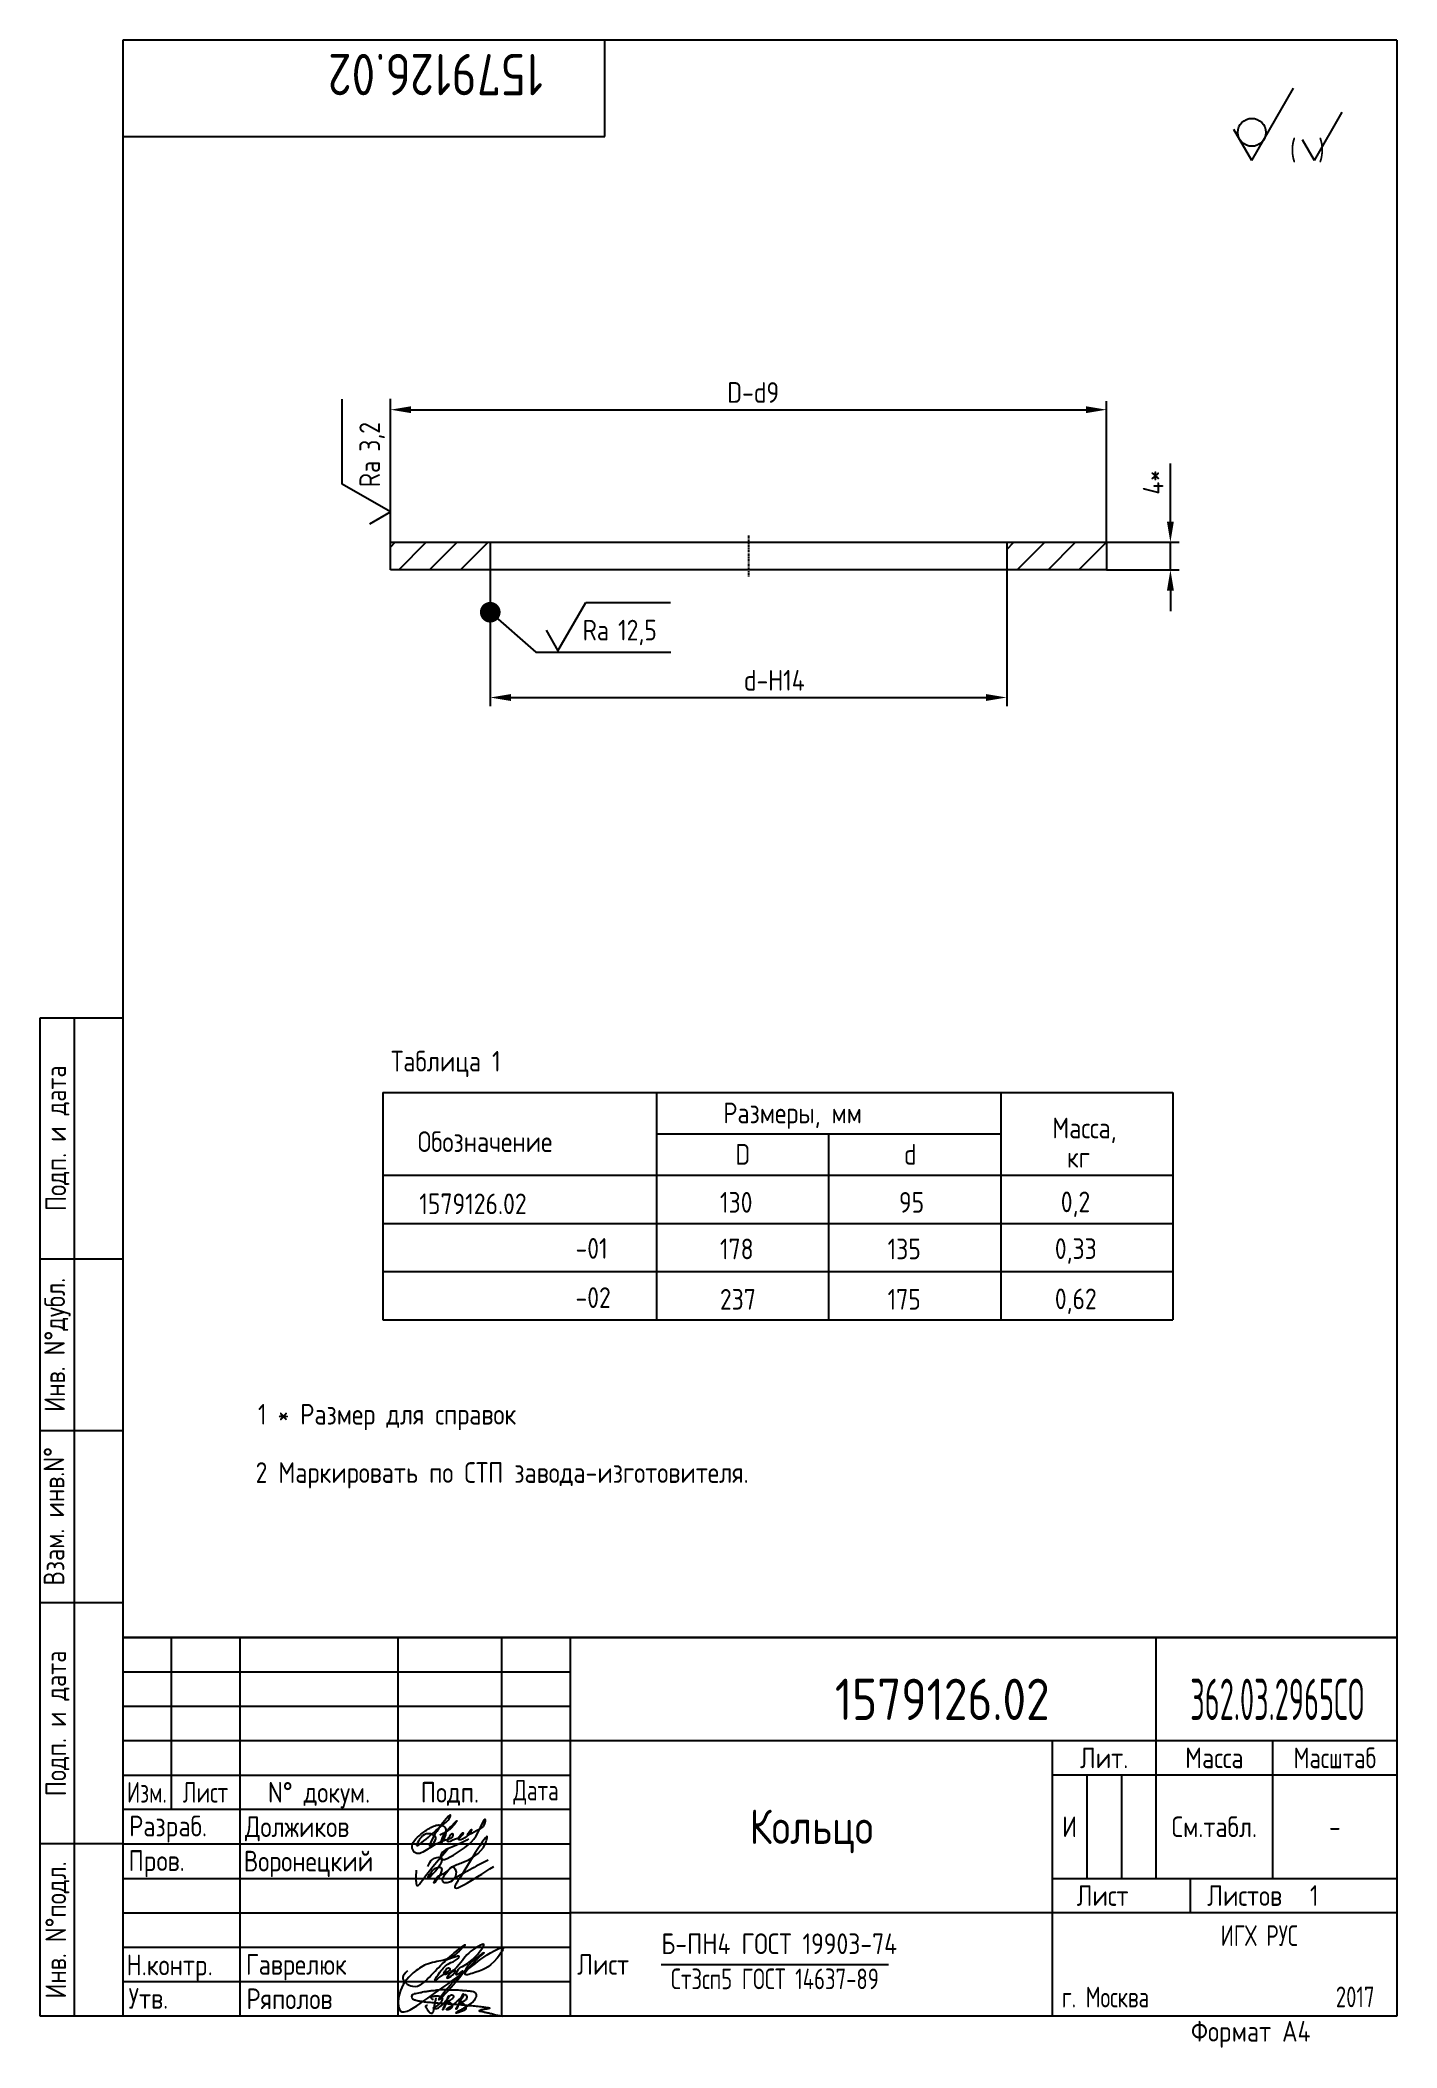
# Paper-space layout 'A4_protect' of a CAD drawing. Header units: millimetres. Extents: x 8 to 205, y 0 to 292.
# The model-space entities are those that its viewports show. They can reach past a viewport. Long polylines and large blocks are cut down to what shows.
import ezdxf
from ezdxf.enums import TextEntityAlignment as Align

# ---------------------------------------------------------------- set-up
doc = ezdxf.new("R2010")
doc.units = ezdxf.units.MM
doc.linetypes.add('CENTER', pattern=[2, 1.25, -0.25, 0.25, -0.25])
for name, color, linetype in [('Bord', 1, 'Continuous'), ('CEN', 5, 'CENTER'), ('Cont', 6, 'Continuous'), ('DIM', 7, 'Continuous'), ('HATCH', 2, 'Continuous'), ('Text', 3, 'Continuous'), ('Textb', 6, 'Continuous'), ('VPORTI', 7, 'Continuous')]:
    doc.layers.add(name, color=color, linetype=linetype)
doc.layers.get('VPORTI').off()
doc.styles.add('Style1', font='romans.shx', dxfattribs={"width": 0.8})
doc.dimstyles.new('Lin', dxfattribs={"dimtxt": 3, "dimasz": 3, "dimexe": 1.25, "dimexo": 0, "dimgap": 1, "dimtad": 1, "dimdec": 3, "dimtxsty": 'Style1', "dimcen": 2.5, "dimclrt": 3, "dimadec": 0, "dimazin": 0, "dimtfac": 1, "dimtdec": 3, "dimtmove": 0, "dimatfit": 3, "dimldrblk": 'DOT', "dimfxl": 1, "dimarcsym": 0})

# ---------------------------------------------------------------- blocks, each defined once
blk = doc.blocks.new('A4')
at = {"layer": 'Bord'}
for p, q in [((20, 55), (85, 55)), ((20, 50), (85, 50)), ((20, 45), (85, 45)), ((160, 40), (160, 25)), ((165, 40), (165, 25)), ((20, 30), (85, 30)), ((20, 25), (85, 25)), ((20, 20), (85, 20)), ((20, 15), (85, 15)), ((20, 10), (85, 10))]:
    blk.add_line(p, q, dxfattribs=at)
at = {"layer": 'Cont'}
for p, q in [((204.9999999999999, 292), (20, 292)), ((20, 291.99999999999994), (20, 5)), ((90, 277.99999999999994), (90, 291.99999999999994)), ((204.99999999999977, 292), (205, 5)), ((20, 277.99999999999994), (90, 277.99999999999994)), ((8, 5), (8, 150)), ((8, 150), (20, 150)), ((13, 5), (13, 150)), ((8, 115), (20, 115)), ((20, 90), (8, 90)), ((20, 65), (8, 65)), ((205, 60), (20, 60)), ((20, 60), (205, 60)), ((27, 60), (27, 35)), ((37, 60), (37, 5)), ((60, 5), (60, 60)), ((75, 60), (75, 5)), ((85, 5), (85, 60)), ((170, 60), (170, 25)), ((85, 45), (205, 45)), ((155, 5), (155, 45)), ((187, 25), (187, 45)), ((20, 39.99999999999999), (85, 39.99999999999999)), ((205, 40), (155, 40)), ((85, 34.99999999999999), (20, 34.99999999999999)), ((20, 30), (8, 30)), ((155, 24.999999999999993), (205, 24.999999999999993)), ((175, 24.999999999999993), (175, 19.999999999999993)), ((205, 19.999999999999993), (85, 19.999999999999993)), ((20, 5), (8, 5)), ((205, 5), (20, 5))]:
    blk.add_line(p, q, dxfattribs=at)
at = {"layer": 'Text', "style": 'Style1', "width": 0.8}
for s, p in [('Подп. и дата', (10.5, 132.5)), ('Инв. N%%dдубл.', (10.5, 102.5)), ('Взам. инв.N%%d ', (9.998218334536972, 78.3795773123125)), ('Подп. и дата', (10.499999999999972, 47.5)), ('Инв. N%%dподл.', (10.499999999999972, 17.5))]:
    blk.add_text(s, height=3, rotation=90, dxfattribs=at).set_placement(p, align=Align.MIDDLE)
at = {"layer": 'Text', "style": 'Style1'}
for s, width, p in [('Лит.', 0.8, (162.5, 42.5)), ('Масса', 0.8, (178.5, 42.5)), ('Масштаб', 0.75, (196, 42.5)), ('Изм.', 0.7, (23.5, 37.49999999999999)), ('Лист', 0.7, (32, 37.49999999999999)), ('N%%d докум.', 0.8, (48.5, 37.5)), ('Подп.', 0.8, (67.5, 37.5)), ('Лист', 0.8, (162.27183976005585, 22.499999999999993)), ('Листов', 0.8, (182.89895634318407, 22.499999999999993))]:
    blk.add_text(s, height=3, dxfattribs=dict(at, width=width)).set_placement(p, align=Align.MIDDLE_CENTER)
at = {"layer": 'Text', "style": 'Style1', "width": 0.7}
for s, p in [('Дата', (80, 37.5)), ('ИГХ РУС', (185.02741995247612, 16.685325149145108))]:
    blk.add_text(s, height=3, dxfattribs=at).set_placement(p, align=Align.MIDDLE)
at = {"layer": 'Text', "style": 'Style1'}
for s, width, p in [('Разpаб.', 0.8, (20.91971765870153, 31.101855832076225)), ('Пpов.', 0.8, (20.835938510797405, 26.077635610142664)), ('Н.контp.', 0.8, (20.53421494858617, 10.921236633909956)), ('Утв.', 0.8, (20.835938510797405, 6.064490181786333)), ('г. Москва', 0.7, (156.35487476590401, 6.252224118072824)), ('Фоpмат А4', 0.8, (175.10848470088877, 1.2870372467283797))]:
    blk.add_text(s, height=3, dxfattribs=dict(at, width=width)).set_placement(p)
for tag, p, width in [('ФИО', (39.00000028469458, 30.999999936534323), 0.8), ('ФИО', (39.00000028469458, 25.999999936534323), 0.8), ('ГОСТ_СОРТАМЕНТА', (98.1878215711672, 13.999999936534323), 0.8), ('ФИО', (39.00000028469458, 10.999999936534323), 0.8), ('ФИО', (39.00000028469458, 5.999999936534323), 0.8), ('200', (192.84863846176154, 6.287629389880934), 0.7)]:
    blk.add_attdef(tag, p, '', height=3, dxfattribs=dict(at, width=width))
at = {"layer": 'Text', "style": 'Style1', "width": 0.8}
for tag, p in [('И', (157.4854669433364, 32.49999993653432)), ('700', (178.50000028469458, 32.49999993653432)), ('1:20', (196.00000028469458, 32.49999993653432))]:
    blk.add_attdef(tag, text='', height=3, dxfattribs=at).set_placement(p, align=Align.MIDDLE)
blk.add_attdef('Сборочный_чертеж', text='', height=3, dxfattribs=at).set_placement((120.00000028469458, 21.29999993653432), align=Align.CENTER)
for tag, p in [('1', (171.11987341606346, 22.499999936534323)), ('2', (193.00000028469458, 22.499999936534323))]:
    blk.add_attdef(tag, text='', height=3, dxfattribs=at).set_placement(p, align=Align.MIDDLE_CENTER)
blk.add_attdef('ЛИСТ', text='', height=3, dxfattribs=at).set_placement((85.98599249093127, 12.499999936534323), align=Align.MIDDLE_LEFT)
at = {"layer": 'Text', "style": 'Style1', "width": 0.7}
blk.add_attdef('%%OГОСТ_ТЕХ._ТРЕБОВАНИЙ', text='', height=3, dxfattribs=at).set_placement((98.1878215711672, 7.999999936534323), align=Align.BOTTOM_LEFT)
at = {"layer": 'Textb', "style": 'Style1', "width": 0.8}
blk.add_attdef('1234567', (81.00000028469458, 289.9999999365343), '', height=6, rotation=180, dxfattribs=at)
blk.add_attdef('1234567', (123.39856689234307, 47.99999993653432), '', height=6, dxfattribs=at)
for tag, height, p in [('123ХЯ', 6, (183.6230571087517, 47.99999993653432)), ('НАИМЕНОВАНИЕ', 5, (120.00000028469458, 29.999999936534323))]:
    blk.add_attdef(tag, text='', height=height, dxfattribs=at).set_placement(p, align=Align.CENTER)
blk = doc.blocks.new('sherISO_12')
at = {"layer": 'Cont'}
for q in [(-14.997822173516852, -6.9599999999999795), (-23.65807621135218, -12.95999999999998)]:
    blk.add_line((-21.059999999999945, -17.45999999999998), q, dxfattribs=at)
blk.add_circle((-21.056490717930956, -13.39037348890173), 2.0295000000000982, dxfattribs=at)
at = {"layer": 'Text'}
for q in [(-7.918557509540278, -10.45999999999998), (-13.692060201431104, -14.45999999999998)]:
    blk.add_line((-11.960009393862947, -17.45999999999998), q, dxfattribs=at)
at = {"layer": 'Text', "style": 'Style1', "width": 0.8}
blk.add_text('(  )', height=3, dxfattribs=at).set_placement((-15.527239592221065, -17.45999999999998))
blk = doc.blocks.new('*D12')
at = {"layer": 'Defpoints', "color": 0, "ltscale": 0.3, "transparency": 16777216}
for p in [(268.542237844429, -45.81851208982283), (164.54223784442902, -65.08221901962526), (268.542237844429, -65.08221901962526)]:
    blk.add_point(p, dxfattribs=at)
at = {"layer": 'DIM', "color": 0, "lineweight": -2, "ltscale": 0.3, "transparency": 16777216}
for p, q in [((164.54223784442902, -65.08221901962526), (164.54223784442902, -44.56851208982283)), ((167.54223784442902, -45.81851208982283), (265.542237844429, -45.81851208982283)), ((268.542237844429, -65.08221901962526), (268.542237844429, -44.56851208982283))]:
    blk.add_line(p, q, dxfattribs=at)
at = {"layer": 'DIM', "color": 0, "ltscale": 0.3, "transparency": 16777216}
for points in [[(167.54223784442902, -45.31851208982283), (167.54223784442902, -46.31851208982283), (164.54223784442902, -45.81851208982283)], [(265.542237844429, -45.31851208982283), (265.542237844429, -46.31851208982283), (268.542237844429, -45.81851208982283)]]:
    blk.add_solid(points, dxfattribs=at)
at = {"layer": 'DIM', "color": 3, "ltscale": 0.3, "transparency": 16777216, "insert": (217.22480840064986, -43.31851208982283), "char_height": 3, "attachment_point": 5, "style": 'Style1'}
blk.add_mtext('D-d9', dxfattribs=at)
blk = doc.blocks.new('_Dot')
at = {"color": 0, "linetype": 'ByBlock', "lineweight": -2}
blk.add_line((-0.5, 0), (-1, 0), dxfattribs=at)
at = {"color": 0, "linetype": 'ByBlock', "const_width": 0.5}
blk.add_lwpolyline([(-0.25, 0, 1), (0.25, 0, 1)], format="xyb", close=True, dxfattribs=at)
blk = doc.blocks.new('*D13')
at = {"layer": 'Defpoints', "color": 0, "transparency": 16777216}
for p in [(179.04223784442902, -69.08221901962526), (254.04223784442902, -69.08221901962526), (254.04223784442902, -87.62535617271675)]:
    blk.add_point(p, dxfattribs=at)
at = {"layer": 'DIM', "color": 0, "lineweight": -2, "transparency": 16777216}
for p, q in [((179.04223784442902, -69.08221901962526), (179.04223784442902, -88.87535617271675)), ((254.04223784442902, -69.08221901962526), (254.04223784442902, -88.87535617271675)), ((182.04223784442902, -87.62535617271675), (251.04223784442902, -87.62535617271675))]:
    blk.add_line(p, q, dxfattribs=at)
at = {"layer": 'DIM', "color": 0, "transparency": 16777216}
for points in [[(182.04223784442902, -87.12535617271675), (182.04223784442902, -88.12535617271675), (179.04223784442902, -87.62535617271675)], [(251.04223784442902, -87.12535617271675), (251.04223784442902, -88.12535617271675), (254.04223784442902, -87.62535617271675)]]:
    blk.add_solid(points, dxfattribs=at)
at = {"layer": 'DIM', "color": 3, "transparency": 16777216, "insert": (220.28379619370526, -85.12535617271675), "char_height": 3, "attachment_point": 5, "style": 'Style1'}
blk.add_mtext('d-H14', dxfattribs=at)
blk = doc.blocks.new('sherISO_01')
at = {"layer": 'Text'}
blk.add_line((4.0414499999999975, 7), (16.364452607677606, 7), dxfattribs=at)
blk.add_lwpolyline([(-1.7320500000000152, 3), (0, 0), (4.0414499999999975, 7)], dxfattribs=at)
at = {"layer": 'Text', "style": 'Style1', "width": 0.8}
blk.add_text('Ra', height=3, dxfattribs=at).set_placement((3.584307142857142, 1.5))
blk.add_attdef('12,5', (8.727084285714255, 1.4999999999999147), '', height=3, dxfattribs=at)
blk = doc.blocks.new('*D14')
at = {"layer": 'Defpoints', "color": 0, "transparency": 16777216}
for p in [(268.542237844429, -65.08221901962526), (277.80691932596847, -65.08221901962526), (268.542237844429, -69.08221901962526)]:
    blk.add_point(p, dxfattribs=at)
at = {"layer": 'DIM', "color": 0, "lineweight": -2, "transparency": 16777216}
for p, q in [((277.80691932596847, -62.08221901962526), (277.80691932596847, -53.65364759105383)), ((268.542237844429, -65.08221901962526), (279.05691932596847, -65.08221901962526)), ((277.80691932596847, -69.08221901962526), (277.80691932596847, -65.08221901962526)), ((268.542237844429, -69.08221901962526), (279.05691932596847, -69.08221901962526)), ((277.80691932596847, -72.08221901962526), (277.80691932596847, -75.08221901962526))]:
    blk.add_line(p, q, dxfattribs=at)
at = {"layer": 'DIM', "color": 0, "transparency": 16777216}
for points in [[(277.30691932596847, -62.08221901962526), (278.30691932596847, -62.08221901962526), (277.80691932596847, -65.08221901962526)], [(277.30691932596847, -72.08221901962526), (278.30691932596847, -72.08221901962526), (277.80691932596847, -69.08221901962526)]]:
    blk.add_solid(points, dxfattribs=at)
at = {"layer": 'DIM', "color": 3, "transparency": 16777216, "insert": (275.30691932596847, -56.3679333053395), "char_height": 3, "attachment_point": 5, "rotation": 90, "style": 'Style1'}
blk.add_mtext('4*', dxfattribs=at)

msp = doc.modelspace()

# ---------------------------------------------------------------- hatches: boundary and pattern name
at = {"layer": 'HATCH'}
h = msp.add_hatch(dxfattribs=at)
h.set_pattern_fill('ANSI31', color=256, style=0)
h.set_pattern_definition([(45, (133.07830123898407, -11.951429944512768), (-2.245064030267288, 2.2450640302672884), [])])
h.paths.add_polyline_path([(179.04223784442902, -69.08221901962526), (179.04223784442902, -65.08221901962526), (164.54223784442902, -65.08221901962526), (164.54223784442902, -69.08221901962526)])
h.paths.add_polyline_path([(268.542237844429, -69.08221901962526), (268.542237844429, -65.08221901962526), (254.04223784442902, -65.08221901962526), (254.04223784442902, -69.08221901962526)])

# ---------------------------------------------------------------- linework, layer by layer
at = {"layer": 'CEN', "ltscale": 0.3}
msp.add_line((216.54223784442902, -64.08720518098966), (216.54223784442902, -70.12300285135865), dxfattribs=at)
at = {"layer": 'Cont'}
for p, q in [((164.54223784442902, -65.08221901962526), (268.542237844429, -65.08221901962526)), ((164.54223784442902, -69.08221901962526), (164.54223784442902, -65.08221901962526)), ((179.04223784442902, -65.08221901962526), (179.04223784442902, -69.08221901962526)), ((254.04223784442902, -65.08221901962526), (254.04223784442902, -69.08221901962526)), ((268.542237844429, -65.08221901962526), (268.542237844429, -69.08221901962526)), ((268.542237844429, -69.08221901962526), (164.54223784442902, -69.08221901962526))]:
    msp.add_line(p, q, dxfattribs=at)
at = {"layer": 'DIM'}
msp.add_line((164.54223784442902, -53.582219019625256), (164.54223784442902, -44.22027724146068), dxfattribs=at)

# ---------------------------------------------------------------- block references
at = {"layer": 'DIM', "rotation": 90}
msp.add_blockref('sherISO_01', (164.54223784442902, -60.655144274398424), dxfattribs=at).add_auto_attribs({'12,5': '3,2'})
at = {"layer": 'DIM'}
msp.add_blockref('sherISO_01', (188.8717146033855, -80.83285860615928), dxfattribs=at).add_auto_attribs({'12,5': '12,5'})

# ---------------------------------------------------------------- dimensions: what is measured, and where the dimension line sits
at = {"layer": 'DIM', "ltscale": 0.3}
dim = msp.add_linear_dim(base=(268.542237844429, -45.81851208982283), p1=(164.54223784442902, -65.08221901962526), p2=(268.542237844429, -65.08221901962526), text='D-d9', dimstyle='Lin', dxfattribs=at)
dim.commit()
dim.dimension.update_dxf_attribs({"geometry": '*D12', "text_midpoint": (217.22480840064986, -45.81851208982283), "dimtype": 160})
at = {"layer": 'DIM'}
dim = msp.add_linear_dim(base=(277.80691932596847, -65.08221901962526), p1=(268.542237844429, -69.08221901962526), p2=(268.542237844429, -65.08221901962526), angle=90, text='<>*', dimstyle='Lin', dxfattribs=at)
dim.commit()
dim.dimension.update_dxf_attribs({"geometry": '*D14', "text_midpoint": (277.80691932596847, -56.3679333053395), "dimtype": 160})
dim = msp.add_linear_dim(base=(254.04223784442902, -87.62535617271675), p1=(179.04223784442902, -69.08221901962526), p2=(254.04223784442902, -69.08221901962526), text='d-H14', dimstyle='Lin', override={"dimatfit": 3}, dxfattribs=at)
dim.commit()
dim.dimension.update_dxf_attribs({"geometry": '*D13', "text_midpoint": (220.28379619370526, -87.62535617271675), "dimtype": 160})

# ---------------------------------------------------------------- leaders
msp.add_leader([(179.04223784442902, -75.23903699621275), (185.6740943469449, -81.03263769271354), (205.25951948806664, -81.03263769271354)], dimstyle='Lin', override={"dimgap": 1, "dimtad": 0}, dxfattribs=at)

psp = doc.layouts.new('A4_protect')

# ---------------------------------------------------------------- linework, layer by layer
at = {"layer": 'Bord'}
for p, q in [((57.742717894077956, 120.12764522702317), (172.4780026940057, 120.12764522702317)), ((57.742717894077956, 113.12764522702311), (172.47800269400562, 113.12764522702317))]:
    psp.add_line(p, q, dxfattribs=at)
at = {"layer": 'Cont'}
for p, q in [((204.99999999999977, 292), (205, 5)), ((57.742717894077956, 139.12764522702315), (172.47800269400562, 139.12764522702315)), ((57.742717894077956, 139.12764522702315), (57.74271789407795, 106.12764522702327)), ((97.4780026940057, 139.12764522702315), (97.47800269400568, 106.12764522702321)), ((147.47800269400568, 139.12764522702315), (147.47800269400568, 106.12764522702312)), ((172.47800269400568, 139.12764522702315), (172.47800269400568, 106.1276452270231)), ((97.4780026940057, 133.12764522702315), (147.47800269400568, 133.1276452270231)), ((122.4780026940057, 133.12764522702315), (122.47800269400571, 106.12764522702317)), ((57.742717894077956, 127.12764522702317), (172.47800269400562, 127.12764522702317)), ((57.742717894077956, 106.12764522702328), (172.47800269400562, 106.12764522702311))]:
    psp.add_line(p, q, dxfattribs=at)
at = {"layer": 'Text'}
for points, knots in [([(70.21899319308619, 30.719177930266397), (69.45855738267578, 30.30002144797037), (68.14431137573348, 29.57560168025293), (66.27040609266203, 28.99060798186712), (65.94753280185496, 27.059847000261776), (70.87575468955254, 30.16224050661222), (71.20473651140844, 30.770615506689552), (72.61612764760838, 33.797459261211195), (72.58360595162591, 32.36092506474097), (71.70721269562698, 32.23602185914396), (69.51539190963172, 30.76115379380935), (70.82887257082136, 32.51553577085219), (70.29583509831873, 30.999975925409913), (67.77197021381022, 29.89210645456965), (69.6602693120138, 32.064683569600405), (69.11605979832459, 30.862794109151327), (68.38882682959407, 30.892816441363102), (66.5220107341191, 29.650896934654234), (67.86183716530851, 31.91440537683811), (67.97953093923444, 30.818690922407473), (66.0741071165661, 30.377645418476686), (64.80172343954433, 29.54460267424066), (62.65636518540864, 28.192395440848852), (61.608048223418685, 29.926415309631675), (63.11271629071117, 31.343310078094554), (64.52018290465995, 32.307177862066624), (65.79927909269192, 32.94378858153766), (66.76173816446847, 32.530512605128834), (67.17209448575983, 31.540004491504078), (65.87062978590576, 29.227365519307263), (66.5689524950993, 31.511788173604337), (67.17393514400045, 31.963865855150182), (68.82075448806559, 33.77779389163423), (67.82976294063087, 32.325119408874954), (67.10046343822185, 31.784840197474416), (66.29775139825753, 31.38887246475106), (66.05072592233819, 31.267017910745565)], [0, 0, 0, 0, 2.703743075407581, 4.672825098458283, 5.027990463376289, 7.95593313533336, 13.437489396360228, 13.883187996730426, 14.18944072585619, 16.413959215590634, 17.478513484453853, 18.47963993569195, 18.959294383821884, 20.910841102739425, 22.003090646426703, 22.470554080338072, 23.533770678708287, 24.710748012916675, 26.016260070101836, 26.201331147901076, 27.488187165111718, 30.382064833566602, 32.2587838487675, 33.06972359331033, 35.43990244892815, 37.010786861322956, 38.61286089153177, 39.3210899554543, 39.818865095155815, 41.83144001269573, 42.782113283332905, 44.49496071071889, 45.86791421996092, 46.467244920085456, 48.290621785989735, 49.10118761072665, 49.10118761072665, 49.10118761072665, 49.10118761072665]), ([(64.57109932939159, 29.93608051291752), (64.98954850779096, 30.854087735937334), (65.52792066978681, 32.0351858450924), (67.79438242239307, 34.602846510816256), (67.34558897032166, 33.4366683573243), (65.83976326310567, 32.40784089098799), (61.63523002398405, 28.296912517045833), (63.285406290695605, 31.040925836339877), (64.26563155108751, 31.724988610980205), (65.82642700029916, 31.03309930136124), (65.19058449671888, 30.226055115721568), (64.67028132251276, 29.53752332055185), (64.50659804233605, 29.804342302095883), (64.54771343139022, 29.888316871263292), (64.57109932939159, 29.93608051291752)], [0, 0, 0, 0, 4.0626167927875265, 5.226918581749939, 5.80029107494976, 6.663227249634654, 11.77443095441027, 12.938639001685052, 14.113509906217049, 15.354080625509935, 16.396132937246502, 16.918576043197085, 17.032510401728477, 17.18279431453402, 17.18279431453402, 17.18279431453402, 17.18279431453402]), ([(64.30132738165707, 26.74590003898288), (64.46078103985275, 27.12464217737954), (64.77614042280138, 27.87369922889497), (67.2793609056128, 28.43059198757769), (65.47355407903645, 25.982740261305395), (63.95598766053433, 24.648943512702598), (65.00676887915945, 26.644454299338904), (67.15057937244895, 26.716605560856664), (64.68064347326259, 23.41706666742896), (65.7398975757073, 25.626428066108563), (66.90784253203553, 25.523972679176964), (67.87889066965843, 27.025193171240137), (68.71921141348594, 25.648490442261828), (67.8824678534331, 24.31235128600707), (65.85037364728726, 24.30832971755507), (67.43122863251476, 26.712082710609184), (69.83823663591593, 27.380759818139886), (72.20631048627848, 28.66638054094503), (73.69943408397397, 33.09681819164692), (69.91736846216997, 26.56514720227142), (67.25240465600288, 22.423346032799202), (70.7208036956763, 24.691132582206436), (73.86340698684512, 26.74590003898288)], [0, 0, 0, 0, 1.2133532122822097, 2.399708634181657, 5.497648108631922, 5.86131724698468, 7.611627111151111, 8.43806009469808, 10.837371386860127, 11.583123078408143, 13.461300574551785, 14.534506442614802, 15.162085733611459, 17.217847827824198, 17.944716526805138, 20.12377451418775, 21.948027002621608, 26.460706627751197, 27.14471817911458, 34.52242950372036, 35.15946751781183, 41.30429220896465, 41.30429220896465, 41.30429220896465, 41.30429220896465]), ([(62.6131990524093, 26.187864882698022), (62.570266564131245, 25.73685474578138), (62.507219047529375, 25.074534199376238), (62.66199120874289, 23.53333836784704), (63.99707235478801, 25.43428536064993), (65.1279611711279, 26.862512083259553), (66.50789124843658, 28.47360861785331), (67.31392095839624, 29.414664758196523)], [0, 0, 0, 0, 1.5239473081327288, 2.2379577113621436, 3.3518362326643847, 5.856422655588249, 9.37405599909597, 9.37405599909597, 9.37405599909597, 9.37405599909597]), ([(73.04075375513753, 27.637669549006205), (72.27157161630387, 27.246822934306078), (70.5556776577616, 26.37492106474683), (68.88479653407364, 25.419425335167645), (67.96291968891751, 24.89224875973275)], [0, 0, 0, 0, 2.587978407574596, 5.773270452078776, 5.773270452078776, 5.773270452078776, 5.773270452078776]), ([(61.35216863401513, 11.55861105947304), (61.01572764193783, 11.249579593855987), (60.135314962368575, 10.440893294855227), (62.52444128848109, 8.58065939036606), (65.65677352423765, 11.838520923979416), (67.15120129625765, 13.454698517938269), (70.03953717678101, 15.671743631955588), (68.13977659730402, 13.593317788463306), (66.72900323865812, 13.070668607678824), (64.03264904053609, 12.686923907031694), (61.729467585402034, 11.02490471233676), (59.99668702626731, 8.981766638203037), (59.849393711529814, 4.462903533155161), (66.00545640965241, 8.835561857174463), (69.75739850968684, 11.439642221730084), (73.03980929116017, 14.144107295150764), (75.71353102923698, 15.272847274868504), (73.39010388538762, 11.938932056713023), (72.10013980196523, 11.626702151252003), (68.7885415987021, 10.563124806723657), (71.05568695621886, 12.997397750991853), (73.12574357651575, 14.71285366626672), (70.43443576268993, 12.906390604825365), (69.33020298670725, 10.80666649161801), (64.5471458103002, 5.679757965320879), (67.1492002729628, 9.16191287132011), (70.26504772058881, 12.384014361333628), (68.13160856937843, 10.580316185239214), (68.68409273910584, 11.909025427406428), (69.84558868793103, 12.438177054602995), (71.0287335501878, 13.293668746181794), (73.28918171205058, 16.141773462147373), (69.66676742452145, 14.032708833884007), (69.37011722532762, 12.726410838287944), (66.32694310982001, 10.127075107891233), (67.94480590990636, 10.818416951068377), (68.54732172188842, 12.043721877901246), (67.4887473442503, 11.262552535380745), (66.18727257154588, 10.734087566579065), (67.24275544604434, 12.381873582701983), (67.5988240861166, 11.663855957147117), (66.52769934174258, 11.205304866816194), (64.72347047154703, 9.449557466665135), (66.21402242942084, 11.688278256128175), (67.1279177235381, 12.646450706459454), (68.28501777342589, 12.965341662326262), (69.23955499619329, 13.997902495759332), (67.99100577349283, 13.515822671073446), (66.95129871022664, 13.114379308111783)], [0, 0, 0, 0, 1.1799403069676742, 3.0877165144922425, 5.863102713609598, 12.338328236355984, 12.854095549150808, 14.088578398038159, 16.834551487520883, 19.302558337035975, 21.570562050933, 25.21001755707078, 27.65095570578251, 31.348291113865066, 40.12986293063755, 44.5627483161906, 45.22391718249612, 46.97940137772146, 51.21465491741048, 52.09928815956851, 55.32311117906865, 56.227800923765344, 58.47186525306811, 60.028125618629716, 65.75291094457576, 68.46622297407495, 71.03852493957525, 71.93492184044175, 72.78022870334306, 73.49580745412047, 76.0281515244532, 77.9993463705804, 80.1189202422503, 83.19540005674098, 85.33444818474003, 86.27087762155945, 87.06046573686112, 88.11021248392987, 88.80331362429249, 89.98988926982572, 90.19756736829235, 90.70697422283291, 92.88458742118125, 94.19917027690089, 96.05574201954548, 97.3757828429604, 97.75389890944794, 99.63632507342983, 99.63632507342983, 99.63632507342983, 99.63632507342983]), ([(65.12223869136722, 7.367258745978802), (65.07303373853496, 7.383382239369177), (64.98654398968453, 7.411709170555754), (64.88636605759586, 7.498956035267545), (64.80292141329431, 7.57484925461018), (64.73619357066565, 7.688484262283568), (64.82235563286297, 7.774507629184432), (64.93404397442383, 7.839911731746998), (65.10471186766253, 7.887387737516441), (65.3119452459795, 7.926549962308864), (65.54685443483946, 7.953032808030833), (65.76908122787745, 7.924145689781071), (65.9974995682907, 7.873829202932477), (66.20178992844484, 7.782414391658522), (66.39502375718858, 7.634976344958), (66.40821651308931, 7.418031616222789), (66.32532128314024, 7.264469354966757), (66.230074236297, 7.102293953927865), (66.12197800227484, 6.942591649301539), (65.97934724893773, 6.777202555168405), (65.84356977092233, 6.621217935260006), (65.69425834710457, 6.5248878371123995), (65.57779530366803, 6.425521640845936), (65.4432497925767, 6.357510962855432), (65.30124619900016, 6.304688171987916), (65.1896519093726, 6.246120573328149), (65.11065032802261, 6.213058463883003), (65.06518966991709, 6.147723489979785), (65.13791840640961, 6.099462790836057), (65.2146680321706, 6.089383999317117), (65.34858301418352, 6.070742525420305), (65.49902681352367, 6.073182290454005), (65.67014810471376, 6.124006081671058), (65.87258864961169, 6.192893457126108), (66.05262500268837, 6.338339225280269), (66.21233497726556, 6.514414088449755), (66.38703088413814, 6.648450877083473), (66.53614015474946, 6.811362218050528), (66.68463492154521, 6.929832751309705), (66.79108910065634, 7.038571620370627), (66.87729586001335, 7.138376371075118), (67.01373567333097, 7.287112406573655), (67.13944577088266, 7.528693228001595), (67.23350233964626, 7.681707217188872), (67.29977685991243, 7.961836794006329), (67.17811704864314, 7.659801325416069), (67.14627537061571, 7.441900100769546), (66.98687241558665, 7.092107449034728), (66.90305261850062, 6.812016992440934), (66.8125213211141, 6.571112762054804), (66.69412468696473, 6.307584045112763), (66.61378398572649, 6.120129833251205), (66.40968484939322, 5.776155227637867), (66.57061663528205, 6.1680727198743766), (66.66153670626767, 6.447912095116261), (66.83123216839522, 6.738087629429277), (66.95426879749272, 7.002557911599775), (67.0276271430136, 7.193887958012697), (67.13379086502826, 7.398353806698212), (67.27078178055845, 7.577423428877209), (67.34853614180919, 7.7495211377521604), (67.46914555321764, 7.885203799501028), (67.6030933711522, 8.037374003964562), (67.79448125717995, 8.10004497966114), (67.96636258051744, 8.028861824530866), (68.02588868561293, 7.871278565443884), (67.97637892220784, 7.699606159168722), (67.8485043627793, 7.512899132917989), (67.65196953970307, 7.369697941098653), (67.49629480819996, 7.226201430554799), (67.34472904730536, 7.166403220879069), (67.26100347033898, 7.12474942043701), (67.0729465975264, 7.088953001239748), (67.29859784344308, 7.069161247471779), (67.42451294848506, 7.002857611202259), (67.59344824056573, 6.93040773233165), (67.702740446334, 6.7962788139199874), (67.79814179622286, 6.672235200841598), (67.83411571435369, 6.540381527454212), (67.83778733131177, 6.367982959101429), (67.7514760516681, 6.199809435963026), (67.57523281050402, 6.0604120759769415), (67.36191078024575, 5.942977615018428), (67.17636605523982, 5.86219981466697), (66.96957197694182, 5.923672138967797), (67.07834195889814, 6.102022261288709), (67.2315472878295, 6.163554734881689), (67.39346672241854, 6.271409181590441), (67.55612241715373, 6.36209745539738), (67.68814758640082, 6.459938904303801), (67.80880335294137, 6.534632187027879), (67.8986415196885, 6.610428079249196), (67.99563069702883, 6.685491460383862), (68.10158372664365, 6.773054841467357), (68.22881250091424, 6.872706990766009), (68.4106667234427, 7.019680024171469), (68.60098474543746, 7.187833280371095), (68.78012997840976, 7.371557593324161), (68.93215161569928, 7.494155611630195), (69.0635056739429, 7.610217046797128), (69.15107240422886, 7.741960310594113), (69.27125807255595, 7.8439529509097845), (69.36600581744132, 7.972731745724889), (69.42628054131532, 8.08062464376723), (69.43345450612823, 8.271136067796817), (69.29129634688394, 8.084849204704557), (69.22814093466292, 7.937931136026071), (69.13303754090647, 7.690266225686518), (69.04420873059834, 7.457587329052503), (68.94557964618504, 7.220430068345164), (68.8753559945411, 6.981172895744843), (68.7753817635666, 6.782777952165726), (68.67687216365826, 6.552646737883423), (68.6170987296168, 6.339896882953965), (68.55313522026228, 6.142355866392336), (68.50750213581114, 6.032621273273685), (68.34028373585576, 5.987989004658082), (68.56942973791206, 6.334586452534762), (68.69807837466487, 6.5398352242616955), (68.87650088109879, 6.868058939687014), (69.0022393914776, 7.084600211876074), (69.12918290042565, 7.318089720313903), (69.2833971333988, 7.6032014407431046), (69.41504537711197, 7.89329634404625), (69.5534785831208, 8.067093843714517), (69.73545338148362, 8.17991534996245), (69.90100783442259, 8.009329116193722), (69.94633345388748, 7.81234264896633), (69.94237833237304, 7.624734523585852), (69.89080285428784, 7.456095856590993), (69.77532144342183, 7.3282454991886485), (69.63439853004913, 7.217767465598906), (69.4763968475854, 7.110983984384616), (69.32257608650158, 7.032458398882094), (69.15839809758565, 6.9942141743686586), (69.05373899859136, 6.9701397033236265), (68.83419499386521, 6.97710065448091), (69.01873393040563, 6.942355793056968), (69.10274403810118, 6.9025862854495585), (69.22117166158384, 6.8779244885850535), (69.34128014093595, 6.836124663834766), (69.46686063555762, 6.810402851110395), (69.572069924815, 6.724292613780149), (69.6463802138322, 6.622951150688756), (69.73312869573587, 6.513882376771878), (69.78172319434577, 6.391564651310165), (69.81749832249076, 6.259773361512943), (69.83189404328324, 6.128063132630309), (69.8039194767388, 5.988802102859513), (69.69938391549972, 5.878925162293872), (69.54549839847977, 5.770455298181831), (69.35289308046245, 5.728183489921366), (69.13722888856731, 5.656377065536232), (68.92154930686795, 5.553711485708867), (68.66101498233064, 5.484028352531628), (68.51372156795293, 5.438834949100136), (68.37025334227721, 5.420893050971839), (68.47141033363897, 5.578546387678997), (68.5621953166625, 5.642629146314002), (68.76355181596095, 5.784460175225352), (69.00713041454907, 5.8863708814806746), (69.2825212991521, 6.041042482311132), (69.49447699070518, 6.160043419385321), (69.65273179298492, 6.2352485904497374), (69.79324699621456, 6.324755119146462), (69.93955584009866, 6.431695175301291), (70.16262880837671, 6.577630412829809), (70.42511152605665, 6.7589369176885805), (70.69304739978827, 6.946213824044269), (70.91532789877522, 7.12041323145991), (71.04388279042915, 7.293079852724832), (71.17574747000887, 7.4434251116729335), (71.24375582089233, 7.6031473318444664), (71.32146130782766, 7.739403822454863), (71.36590328201265, 7.917185213895721), (71.40223704795497, 8.130164859427476), (71.15402823717577, 8.483125148519077), (70.62285093275094, 8.590926190190089), (70.03524524684921, 8.631045433563342), (69.51831501241955, 8.66212794100356), (69.00934096970973, 8.736236227342431), (68.52181108419312, 8.754566907291228), (68.04351998220835, 8.741097913257068), (67.61789708205399, 8.780282491715363), (67.23290600103152, 8.778790868597163), (66.91284022006253, 8.813595961996029), (66.59459471768017, 8.828121022185863), (66.26014774429164, 8.81542046621497), (65.91514222309651, 8.78836084488498), (65.55406505740218, 8.736159367139471), (65.16988273627581, 8.674541205722946), (64.80388349859223, 8.658216210987458), (64.47380100497583, 8.61385875907643), (64.13090248505115, 8.51984532290305), (63.73022427774511, 8.535074680158285), (63.326410975663975, 8.372069718588948), (62.91258536838305, 8.350726458996975), (62.525307519606876, 8.238063132909549), (62.19411884300428, 8.194853188009228), (61.97416558879717, 8.056745856200632), (61.92224165749199, 7.825792330989848), (61.97130308618465, 7.597833498858019), (62.21262159501183, 7.3836451883518786), (62.53794115666571, 7.3322939291147815), (62.94848298704772, 7.197382832042491), (63.427188742122055, 7.147240300171676), (63.88252919807121, 7.051983284274735), (64.29869735753981, 7.016336579201154), (64.67136865743963, 7.013159507998882), (65.0632751187874, 6.938409091652619), (65.6253714886153, 6.936478438422295), (66.19826362401982, 6.8291370311408395), (66.8627843172309, 6.866005452866907), (67.47464282169157, 6.757274698057158), (68.08302110610128, 6.716461311490622), (68.67416998233183, 6.707641504968267), (69.2680225502097, 6.624268485434945), (69.94086195781344, 6.551522128192652), (70.58384626509908, 6.538825742543741), (71.10753228854321, 6.462732904270166), (71.56052342974269, 6.424708008274698), (71.98162276582144, 6.39836120766113), (72.36255117801872, 6.323925769298267), (72.67410632384633, 6.286438377755377), (72.95453309873167, 6.240006258281813), (73.1286542240056, 6.228582072173465), (73.36943166406853, 6.136646919979036), (73.12852276029562, 6.0639536608440805), (72.96068663728124, 6.025974503397036), (72.65679038711512, 5.9803538419434785), (72.32249838773654, 5.922889571422001), (72.04601040758061, 5.910346746245501), (71.59784954737313, 5.745848740315175), (72.16758611647755, 5.6730501361988015), (72.49132761493495, 5.589869955961771), (73.02507083632022, 5.470130067441293), (73.55989506601763, 5.353425541969456), (74.11993832002292, 5.151091993620188), (74.59296911052164, 5.083547570079447), (74.92402894813983, 5.030566919946468), (75.06002362886893, 5.010318069763912), (75.12929782109347, 4.999999752113695)], [0, 0, 0, 0, 0.15386604486931857, 0.27044120870030813, 0.38886706286959927, 0.5105329195386443, 0.5921562054894333, 0.7133303047651371, 0.9084197598521087, 1.1134396393215353, 1.3492538660237852, 1.6124596207145017, 1.7822190777081663, 2.0472485627500476, 2.2918793761496405, 2.451528135998014, 2.6510806472468578, 2.8061577867450063, 3.017979011878861, 3.227348161402002, 3.4623813126823104, 3.6330094699298026, 3.757660012396922, 3.9205157746305517, 4.08079558906322, 4.21452868730269, 4.291785773141992, 4.349969207586888, 4.397593677820736, 4.508220111015369, 4.594826008442005, 4.799244153166056, 4.954391704937918, 5.128467890869581, 5.437537296016777, 5.63264938970971, 5.842485198783489, 6.094987483059061, 6.293219470405319, 6.410959247714492, 6.551192007064875, 6.687807659937899, 7.022146740249993, 7.294342018164343, 7.4253561183813135, 7.520789500592616, 7.946481488359784, 8.31305076755843, 8.598329636429234, 8.833694757370479, 9.090496343694646, 9.427695062544714, 9.601191091130277, 9.883219386597473, 10.09330645297449, 10.673942971344319, 10.798775791571142, 10.974627728923817, 11.287247263515534, 11.486184482324697, 11.648652122766652, 11.848902342376677, 12.027194021277554, 12.253479523861055, 12.40058983843537, 12.537783387708654, 12.716293023271335, 12.915230258781618, 13.208551325020975, 13.43848878666255, 13.54966846574724, 13.677790101778875, 13.771269796630552, 13.930000748340564, 14.029091001139038, 14.272111793569255, 14.43483554699083, 14.547083772245534, 14.739051368086535, 14.830983478526743, 15.061240624707052, 15.268921956927127, 15.500488517300369, 15.788978662137675, 15.879567619683808, 16.02428348336247, 16.221853746677827, 16.418714180232453, 16.593101768991183, 16.7832472144329, 16.910180185534045, 17.018213243980064, 17.13526282923259, 17.27820536325667, 17.430482383880236, 17.6200871041122, 17.979625854622803, 18.19178942213088, 18.388715624650185, 18.565718066169154, 18.714854369801408, 18.8579286804999, 19.039974212787705, 19.171374972000763, 19.283033624588278, 19.40008508416439, 19.618057758920838, 19.882244776940507, 20.15078128777805, 20.377854345208796, 20.649531665902373, 20.897229505251083, 21.04254251360331, 21.40016049744608, 21.557817311056358, 21.667145210987865, 21.75278053325199, 21.926255645909762, 22.412296738093602, 22.8131450639542, 22.96141152390534, 23.17128922539936, 23.607256716047562, 23.940428080276842, 24.110007377909717, 24.29121426035063, 24.480839910834863, 24.69760916757619, 24.90407782551655, 25.034245442888196, 25.218018287002877, 25.407650786942213, 25.573472988372824, 25.787446885016028, 25.930291805522323, 26.05131598160762, 26.18846046840499, 26.285311624248166, 26.40679881608324, 26.524250347657034, 26.630463144598078, 26.793722135442408, 26.898605762448273, 27.029313460851274, 27.171011520847937, 27.314100908022468, 27.419918025481042, 27.58055672662855, 27.709367499758205, 27.829267596424245, 28.024364017069583, 28.266961196125777, 28.41242035462861, 28.70576082021867, 28.989137396835076, 29.187748047458186, 29.233767769634085, 29.332801622219428, 29.52953505174136, 29.667093996006614, 30.039923328732392, 30.332117266425673, 30.610610366073892, 30.769981551835137, 30.85677838731269, 31.109922931829264, 31.313488109208915, 31.656425334965476, 32.06633093478967, 32.29662784450469, 32.497139747973655, 32.71027623017782, 32.89146789256482, 33.014833710408034, 33.17774747528005, 33.44450342262885, 33.618008798999476, 34.409007841167224, 34.9146361152786, 35.41980234712123, 35.9539702308599, 36.45817897530693, 36.88068951330825, 37.38840336450047, 37.73835272473484, 38.034261023553064, 38.353468068222114, 38.69315357760994, 39.03763793208426, 39.39113574429021, 39.78748081008316, 40.20377326255307, 40.488977272089464, 40.78497482227075, 41.266249780254114, 41.66800535597599, 42.07006464899836, 42.4993879915882, 42.86983359554843, 43.0795728781051, 43.21343867912563, 43.55459082453776, 43.7172955656706, 44.15372412767689, 44.506336068252544, 45.01911148299923, 45.58785910165121, 45.90190953390356, 46.27039194160413, 46.70395820660025, 47.09311529091718, 47.95264748200648, 48.44013983961557, 49.079253246453206, 49.808223302091235, 50.26865351673392, 50.85105142503176, 51.604830520129894, 52.298429147458, 52.776925038198605, 53.19069981587308, 53.66198779186655, 54.0423859351748, 54.3485241278585, 54.61684122387548, 54.85381357460035, 54.983776760286275, 55.12609558218871, 55.33332810721815, 55.61310069515443, 56.00873243483214, 56.315808713794084, 56.59981960247598, 56.87931010039987, 57.39925140766208, 57.889617148159914, 58.432507309863446, 59.06669761649174, 59.66031372685985, 59.862667563539915, 60.07276985794497, 60.07276985794497, 60.07276985794497, 60.07276985794497]), ([(64.26165370212618, 6.533564804713137), (64.20935805417501, 6.52371788405581), (64.12034612216704, 6.506956120653732), (64.00569121471634, 6.480904413486205), (63.880071362652295, 6.38432384350764), (64.01999045932665, 6.2482712893878265), (64.08632008608227, 6.112937550569334), (64.2129322260943, 5.932241304705354), (64.3376227473251, 5.717798849509984), (64.51515144322681, 5.544101069171626), (64.66033484204901, 5.443888140262617), (64.80676044526105, 5.401617048351796), (64.96917643206297, 5.427555088796346), (65.08670306078811, 5.544836024068683), (65.1578988718592, 5.788258919966779), (65.20002773680932, 6.074899732325204), (65.26198847568891, 6.4001455498981334), (65.29414222698603, 6.667083857196525), (65.33223729360785, 6.920777107056999), (65.4160230822369, 7.189339325062388), (65.45141158449063, 7.43287668436392), (65.4917705617466, 7.588419943615619), (65.50450885010139, 7.637537595108483)], [0, 0, 0, 0, 0.15847035223157718, 0.26973129625058506, 0.3635908694099903, 0.5555142747970585, 0.6880368011989689, 0.8486059492075481, 1.204359297249649, 1.4336316542055894, 1.5867298041490938, 1.7295486248245397, 1.8806860844239075, 2.0578742817555726, 2.191689868070292, 2.63505049927999, 2.9281528320837853, 3.1841214634251673, 3.441863013474741, 3.696117399348807, 4.025872946634209, 4.1780554041241755, 4.1780554041241755, 4.1780554041241755, 4.1780554041241755])]:
    psp.add_open_spline(points, degree=3, knots=knots, dxfattribs=at)

# ---------------------------------------------------------------- block references
ref = psp.add_blockref('A4', (0, 0))
ref.add_attrib('ФИО', 'Должиков', (37.73998580397688, 30.999999936534323), dxfattribs={"layer": 'Text', "height": 3, "style": 'Style1', "width": 0.8000000000000002})
ref.add_attrib('ФИО', 'Воронецкий', (37.56977530753625, 25.999999936534323), dxfattribs={"layer": 'Text', "height": 3, "style": 'Style1', "width": 0.8000000000000002})
ref.add_attrib('ФИО', 'Гаврелюк', (37.86380582614947, 10.999999936534323), dxfattribs={"layer": 'Text', "height": 3, "style": 'Style1', "width": 0.8000000000000002})
ref.add_attrib('ФИО', 'Ряполов', (37.956707681606304, 5.999999936534323), dxfattribs={"layer": 'Text', "height": 3, "style": 'Style1', "width": 0.8000000000000002})
ref.add_attrib('123ХЯ', '362.03.2965СО', dxfattribs={"layer": 'Textb', "height": 6, "style": 'Style1', "width": 0.48}).set_placement((187.6198421067393, 47.99999993653432), align=Align.CENTER)
ref.add_attrib('1234567', '1579126.02', (123.39856689234307, 47.99999993653432), dxfattribs={"layer": 'Textb', "height": 6, "style": 'Style1', "width": 0.8000000000000002})
ref.add_attrib('НАИМЕНОВАНИЕ', 'Кольцо', dxfattribs={"layer": 'Textb', "height": 5, "style": 'Style1', "width": 0.8}).set_placement((120.00000028469458, 29.999999936534323), align=Align.CENTER)
ref.add_attrib('ЛИСТ', 'Лист', dxfattribs={"layer": 'Text', "height": 3, "style": 'Style1', "width": 0.8000000000000002}).set_placement((85.98599249093127, 12.499999936534323), align=Align.MIDDLE_LEFT)
ref.add_attrib('ГОСТ_СОРТАМЕНТА', 'Б-ПН4 ГОСТ 19903-74', (98.1878215711672, 13.999999936534323), dxfattribs={"layer": 'Text', "height": 3, "style": 'Style1', "width": 0.8000000000000002})
ref.add_attrib('%%OГОСТ_ТЕХ._ТРЕБОВАНИЙ', '%%O Ст3сп5 ГОСТ 14637-89 ', dxfattribs={"layer": 'Text', "height": 3, "style": 'Style1', "width": 0.6999999999999998}).set_placement((98.1878215711672, 7.999999936534323), align=Align.BOTTOM_LEFT)
ref.add_attrib('И', 'И', dxfattribs={"layer": 'Text', "height": 3, "style": 'Style1', "width": 0.8000000000000002}).set_placement((157.4854669433364, 32.49999993653432), align=Align.MIDDLE)
ref.add_attrib('700', 'См.табл.', dxfattribs={"layer": 'Text', "height": 3, "style": 'Style1', "width": 0.8000000000000002}).set_placement((178.50000028469458, 32.49999993653432), align=Align.MIDDLE)
ref.add_attrib('1:20', '-', dxfattribs={"layer": 'Text', "height": 3, "style": 'Style1', "width": 0.8000000000000002}).set_placement((196.00000028469458, 32.49999993653432), align=Align.MIDDLE)
ref.add_attrib('2', '1', dxfattribs={"layer": 'Text', "height": 3, "style": 'Style1', "width": 0.8000000000000002}).set_placement((193.00000028469458, 22.499999936534323), align=Align.MIDDLE_CENTER)
ref.add_attrib('200', '2017', (196.14014306332092, 6.287629389880934), dxfattribs={"layer": 'Text', "height": 3, "style": 'Style1', "width": 0.6999999999999998})
ref.add_attrib('1234567', '1579126.02', (81.00000028469458, 289.9999999365343), dxfattribs={"layer": 'Textb', "height": 6, "rotation": 180, "style": 'Style1', "width": 0.8000000000000002})
at = {"layer": 'Cont'}
psp.add_blockref('sherISO_12', (204.99999999999977, 292), dxfattribs=at)

# ---------------------------------------------------------------- texts
at = {"layer": 'Text', "style": 'Style1', "width": 0.8}
for s, p in [('Таблица 1', (58.95368538156458, 142.1982992139458)), ('Размеры, мм', (107.18978666237719, 134.67343694298842)), ('Масса,', (154.96686291499736, 132.48885489392563)), ('Обозначение', (62.82310579289431, 130.50607146449028)), ('D', (108.95124668242612, 128.66428859462877)), ('d', (133.42284402076382, 128.66428859462877)), ('кг', (157.09133365826733, 128.24403030996353)), ('1579126.02', (63.05126863843361, 121.47649808464332)), ('130', (106.70956696702248, 121.68888316781893)), ('95', (132.70201558233964, 121.68888316781893)), ('0,2 ', (156.20133214763518, 121.75876372784332)), ('-01', (85.73768337914179, 114.99988372719967)), ('178', (106.70956696702247, 114.92191799075094)), ('135', (131.04908239192105, 114.92191799075094)), ('0,33', (155.33877460595454, 114.96684377820985)), ('-02', (85.73768337914179, 107.8531115727232)), ('237', (106.70956696702247, 107.60628044420268)), ('175', (131.04908239192105, 107.60628044420268)), ('0,62', (155.33877460595454, 107.67121130089014)), ('1 * Размер для справок', (39.62909787748913, 90.91162419962711)), ('2 Маркировать по СТП завода-изготовителя.', (39.28398655484375, 82.44192471518977))]:
    psp.add_text(s, height=3, dxfattribs=at).set_placement(p)

# ---------------------------------------------------------------- viewports
at = {"layer": 'VPORTI'}
psp.add_viewport(center=(112.49999999999994, 206.27304421327796), size=(184.9999999999999, 115.54608842655591), view_center_point=(218.18700053353427, -77.87013090101378), view_height=115.54608842655591, dxfattribs=at)

doc.saveas('drawing.dxf')
